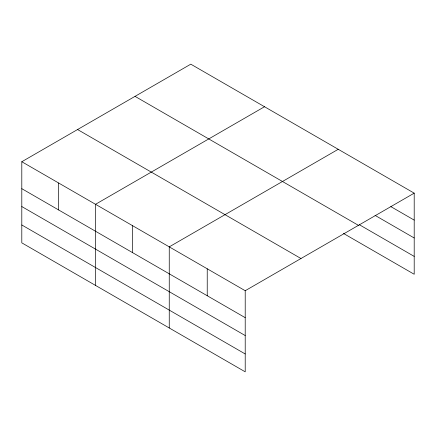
<?xml version="1.0" encoding="UTF-8"?>
<svg xmlns="http://www.w3.org/2000/svg" width="436" height="436" viewBox="0 0 436 436"><rect width="100%" height="100%" fill="white"/><g stroke="black" fill="none" stroke-linecap="round" stroke-linejoin="round"><path stroke-width="0.65" d="M245.212 335.546L245.212 290.719L21.8 161.734L21.8 242.847L245.212 371.832L245.212 335.546L21.8 206.56M343.497 233.451L414.2 274.266L414.2 193.153L190.788 64.168L21.8 161.734M264.516 106.733L95.528 204.299L95.528 285.411M338.238 149.297L169.25 246.863L169.25 327.976M245.212 290.719L414.2 193.153M390.83 206.615L414.2 220.104M375.053 215.379L414.2 237.98M359.275 224.682L414.2 256.395M135.024 96.361L358.436 225.347M77.564 129.536L300.976 258.521M21.8 188.684L245.212 317.67M21.8 224.976L245.212 353.961M207.231 268.789L207.231 295.744M132.386 225.581L132.386 252.537M58.664 183.016L58.664 209.967"/></g></svg>
